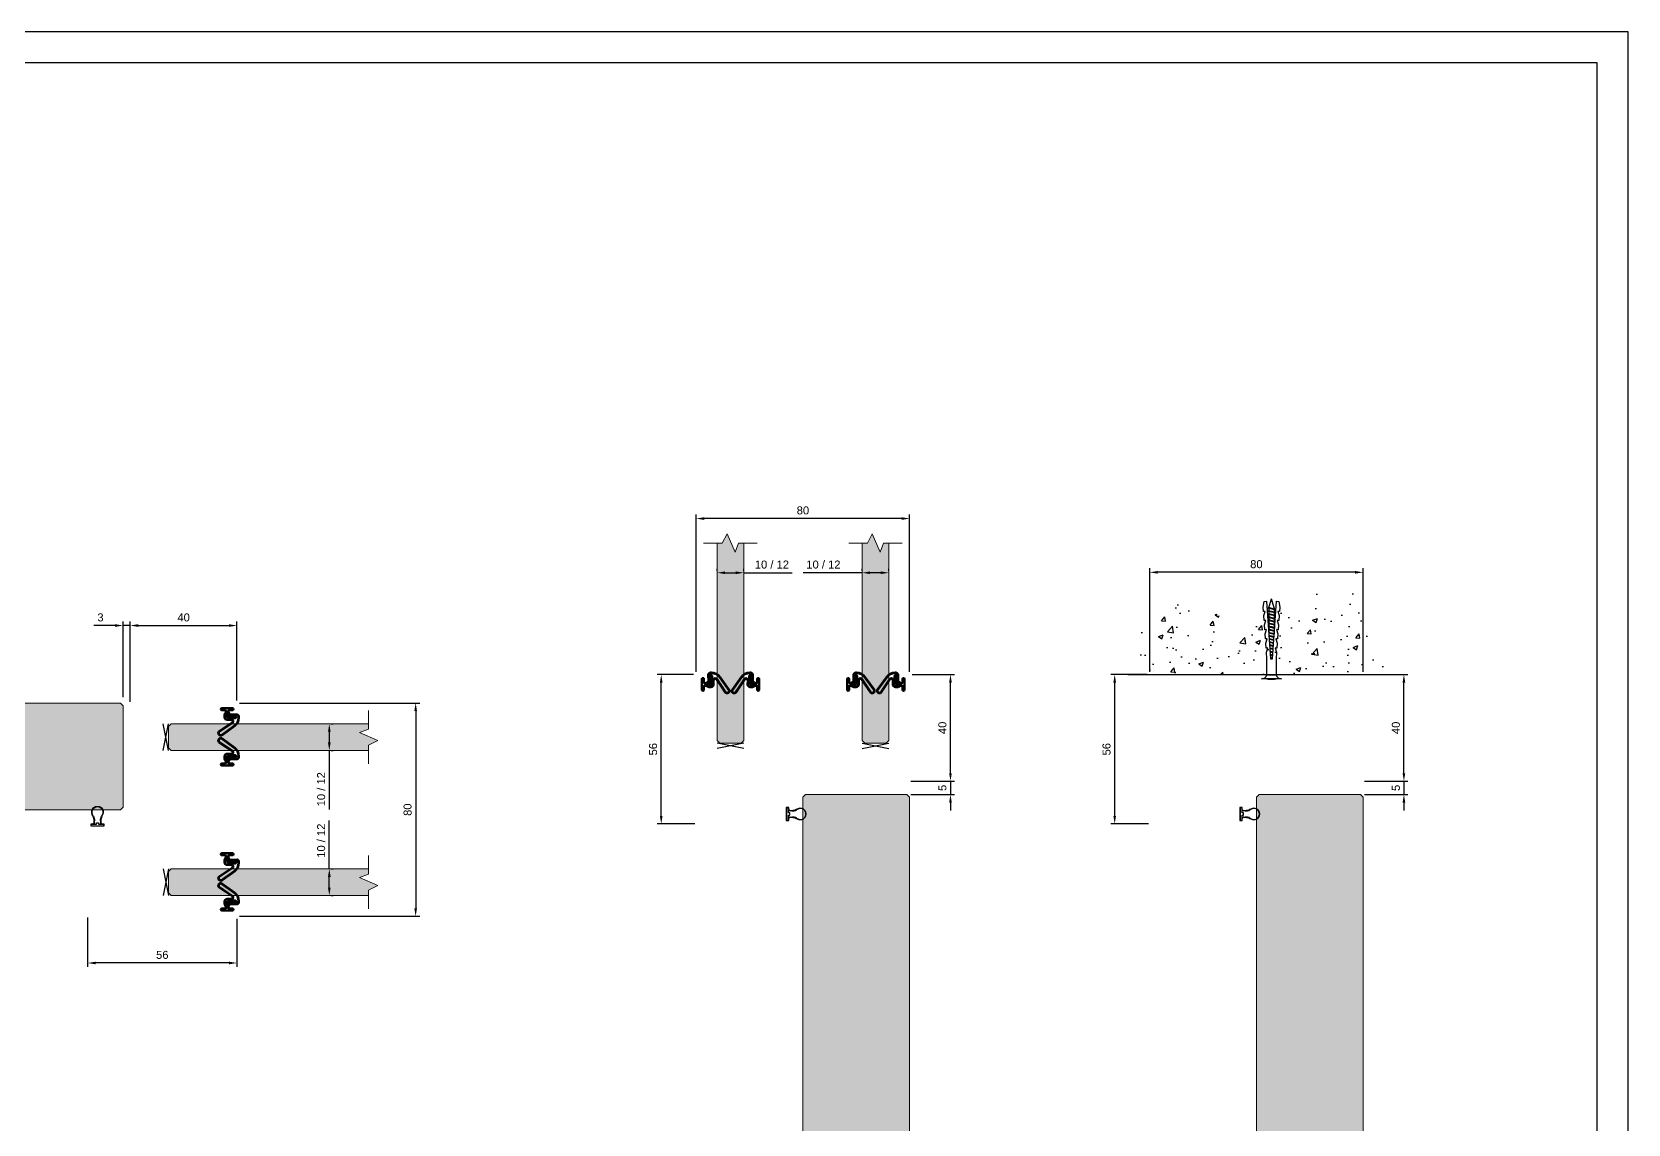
# Model space of a CAD drawing. Header units: millimetres. Extents: x 2175 to 3372, y 2423 to 3264.
# Drawn here: x 2774 to 3372, y 2854 to 3264 of the extents above; entities that cross this region are included whole.
import ezdxf

# ---------------------------------------------------------------- set-up
doc = ezdxf.new("R2010")
doc.units = ezdxf.units.MM
for name, color, linetype in [('48800_-_L2315', 7, 'Continuous'), ('48800_-_L3000', 7, 'Continuous'), ('Blocchi', 7, 'Continuous'), ('COMP', 41, 'Continuous'), ('PARTENZA_VERTICA', 7, 'Continuous'), ('quote', 3, 'Continuous')]:
    doc.layers.add(name, color=color, linetype=linetype)
doc.layers.add('GLASS & JOINTS', color=250, linetype='Continuous', lineweight=13)
doc.layers.add('GLASS HATCH', color=7, linetype='Continuous', true_color=0xb8ffed, transparency=0.5)
doc.styles.get("Standard").update_dxf_attribs({"font": 'arial.ttf'})
doc.dimstyles.new('ISO-25$0', dxfattribs={"dimtxt": 3, "dimasz": 3, "dimexe": 1.5, "dimexo": 1.5, "dimgap": 1.5, "dimtad": 1, "dimtxsty": 'Standard', "dimcen": 2.5, "dimadec": 0, "dimazin": 0, "dimtfac": 1, "dimtmove": 0, "dimatfit": 3, "dimfxl": 1, "dimarcsym": 0})

# ---------------------------------------------------------------- blocks, each defined once
blk = doc.blocks.new('48750')
at = {"layer": 'COMP'}
for p, q in [((-3.8, 1.56), (-4.38, 1.84)), ((-1.46, 1.14), (-2.05, 1.14)), ((-4.38, -1.84), (-3.8, -1.56)), ((-2.05, -1.14), (-1.46, -1.14))]:
    blk.add_line(p, q, dxfattribs=at)
blk.add_lwpolyline([(-0.95, 1.75, -0.414214), (-1.45, 1.25), (-2.05, 1.25, -0.117054), (-3.75, 1.65), (-4.33, 1.94, 1.622467), (-4.33, -1.94), (-3.75, -1.65, -0.117054), (-2.05, -1.25), (-1.45, -1.25, -0.414214), (-0.95, -1.75), (-0.95, -2.41), (0, -2.41), (0, 2.41), (-0.95, 2.41)], format="xyb", close=True, dxfattribs=at)
blk.add_lwpolyline([(-0.1, 2.32), (-0.85, 2.32), (-0.85, 0.4), (-1.35, 0.4), (-1.35, -0.4), (-0.85, -0.4), (-0.85, -2.31), (-0.1, -2.31)], close=True, dxfattribs=at)
for centre, radius, start, end in [((-5.3, 0), 2.07, 63.29482, 296.70518), ((-2.05, 5.03), 3.89, 243.29482, 270), ((-1.46, 1.75), 0.61, 270, 0), ((-2.05, -5.03), 3.89, 90, 116.70518), ((-1.46, -1.75), 0.61, 0, 90)]:
    blk.add_arc(centre, radius, start, end, dxfattribs=at)
blk = doc.blocks.new('48800')
at = {"layer": '48800_-_L3000', "linetype": 'Continuous', "lineweight": 5}
h = blk.add_hatch(dxfattribs=at)
h.set_pattern_fill('LINE', color=3, scale=2, angle=45, style=0)
h.set_pattern_definition([(45, (-6239.775, -3270.2284), (-4.490128, 4.490128), [])])
edge = h.paths.add_edge_path()
edge.add_arc((9.4, 2.41), 0.897, 334.12953, 494.36432)
edge.add_line((8.77, 3.05), (5.44, -1.86))
edge.add_arc((4.92, -1.52), 0.632, 270, 326.69915, ccw=False)
edge.add_arc((5, -1.51), 0.64, 180.31288, 262.86787, ccw=False)
edge.add_line((4.36, -1.52), (4.39, -0.03))
edge.add_arc((3.39, -0.03), 1, 0, 90)
edge.add_line((3.39, 0.97), (2.4, 0.97))
edge.add_arc((2.4, 0.71), 0.253, 90, 120)
edge.add_line((2.27, 0.93), (1.59, 0.54))
edge.add_arc((1.47, 0.76), 0.253, 270, 300, ccw=False)
edge.add_line((1.47, 0.51), (1.01, 0.51))
edge.add_line((1.01, 0.51), (1.01, 0.41))
edge.add_line((1.01, 0.41), (1.47, 0.41))
edge.add_arc((1.47, 0.76), 0.353, 270, 300)
edge.add_line((1.64, 0.45), (2.32, 0.85))
edge.add_arc((2.4, 0.71), 0.153, 90, 120, ccw=False)
edge.add_line((2.4, 0.87), (3.39, 0.87))
edge.add_arc((3.39, -0.03), 0.9, 0.06989, 90, ccw=False)
edge.add_line((4.29, -0.03), (4.26, -1.51))
edge.add_arc((5, -1.51), 0.74, 180.20051, 263.35004)
edge.add_arc((4.92, -1.52), 0.732, 269.51182, 326.6433)
edge.add_line((5.53, -1.92), (8.85, 2.99))
edge.add_arc((9.4, 2.41), 0.797, -25.27845, 133.65847, ccw=False)
edge.add_line((10.12, 2.07), (6.71, -2.69))
edge.add_arc((3.54, -0.42), 3.9, 270, 324.43426, ccw=False)
edge.add_line((3.54, -4.32), (3.25, -4.32))
edge.add_arc((3.27, -3.48), 0.839, 196.69401, 268.73177, ccw=False)
edge.add_line((2.47, -3.72), (2.5, -1.15))
edge.add_arc((2.15, -1.15), 0.353, 359.88621, 420)
edge.add_line((2.32, -0.85), (1.64, -0.45))
edge.add_arc((1.47, -0.76), 0.353, 60, 90)
edge.add_line((1.47, -0.41), (1.01, -0.41))
edge.add_line((1.01, -0.41), (1.01, -0.51))
edge.add_line((1.01, -0.51), (1.47, -0.51))
edge.add_arc((1.47, -0.76), 0.253, 60, 90, ccw=False)
edge.add_line((1.59, -0.54), (2.27, -0.93))
edge.add_arc((2.15, -1.15), 0.253, 0, 60, ccw=False)
edge.add_line((2.4, -1.15), (2.37, -3.74))
edge.add_arc((3.27, -3.48), 0.939, 195.73271, 268.8012)
edge.add_line((3.25, -4.42), (3.54, -4.42))
edge.add_arc((3.54, -0.42), 4, 270, 324.43426)
edge.add_line((6.8, -2.75), (10.2, 2.02))
at = {"layer": '48800_-_L2315', "color": 3, "linetype": 'Continuous', "lineweight": 50}
for p, q in [((2.37, 0.86), (2.37, 0.81)), ((2.37, 0.38), (2.37, 0.33)), ((3.25, 0.87), (3.25, 0.82)), ((2.37, -0.45), (2.37, -0.5)), ((2.37, -0.81), (2.37, -0.88)), ((3.25, -0.09), (3.25, -0.17)), ((3.25, -3.38), (3.25, -3.43)), ((3.25, -4.27), (3.25, -4.32))]:
    blk.add_line(p, q, dxfattribs=at)
at = {"layer": '48800_-_L3000', "color": 3, "linetype": 'Continuous', "lineweight": 50}
for p, q in [((0, 2.02), (0, -2.02)), ((0.76, 0.63), (0.76, 2.02)), ((1.47, 0.51), (1.01, 0.51)), ((1.01, 0.51), (1.01, 0.41)), ((1.01, 0.41), (1.47, 0.41)), ((1.96, 0.38), (1.01, 0.38)), ((2.27, 0.93), (1.59, 0.54)), ((1.64, 0.45), (2.32, 0.85)), ((2.35, 0.8), (1.7, 0.43)), ((1.7, 0.43), (1.96, 0.43)), ((3.39, 0.97), (2.4, 0.97)), ((2.4, 0.87), (3.39, 0.87)), ((3.39, 0.82), (2.4, 0.82)), ((8.77, 3.05), (5.44, -1.86)), ((5.53, -1.92), (8.85, 2.99)), ((8.88, 2.95), (5.57, -1.95)), ((6.67, -2.66), (10.07, 2.09)), ((10.12, 2.07), (6.71, -2.69)), ((6.8, -2.75), (10.2, 2.02)), ((0.76, -2.02), (0.76, -0.63)), ((1.01, -0.38), (2, -0.38)), ((1.47, -0.41), (1.01, -0.41)), ((1.01, -0.41), (1.01, -0.51)), ((1.01, -0.51), (1.47, -0.51)), ((1.59, -0.54), (2.27, -0.93)), ((2.32, -0.85), (1.64, -0.45)), ((2, -0.43), (1.7, -0.43)), ((1.7, -0.43), (2.35, -0.8)), ((2.4, -1.15), (2.37, -3.74)), ((2.47, -3.72), (2.5, -1.15)), ((2.55, -1.15), (2.52, -3.72)), ((2.95, -3.02), (2.95, -1.38)), ((3, -1.38), (3, -3.02)), ((3.25, -4.27), (3.54, -4.27)), ((3.54, -4.32), (3.25, -4.32)), ((3.25, -4.42), (3.54, -4.42)), ((3.76, -3.02), (3.76, -1.42)), ((3.81, -1.42), (3.81, -3.02)), ((4.21, -1.51), (4.24, -0.03)), ((4.29, -0.03), (4.26, -1.51)), ((4.36, -1.52), (4.39, -0.03))]:
    blk.add_line(p, q, dxfattribs=at)
for centre, radius, start, end in [((0.38, 2.02), 0.379, 0, 180), ((1.01, 0.63), 0.253, 180, 270), ((1.47, 0.76), 0.253, 270, 300), ((1.47, 0.76), 0.353, 270, 300), ((1.96, -1.42), 1.85, 0, 90), ((1.96, -1.42), 1.8, 0, 90), ((2.4, 0.71), 0.253, 90, 120), ((2.4, 0.71), 0.153, 90, 120), ((2.4, 0.71), 0.103, 90, 120), ((3.39, -0.03), 1, 0, 90), ((3.39, -0.03), 0.9, 0.06989, 90), ((3.39, -0.03), 0.85, 0.10937, 90), ((9.4, 2.41), 0.897, 334.12953, 134.36432), ((9.4, 2.41), 0.797, 334.72155, 133.65847), ((9.4, 2.41), 0.747, 335.06135, 133.25328), ((0.38, -2.02), 0.379, 180, 0), ((1.01, -0.63), 0.253, 90, 180), ((1.47, -0.76), 0.353, 60, 90), ((1.47, -0.76), 0.253, 60, 90), ((2, -1.38), 1, 0, 90), ((2, -1.38), 0.95, 0, 90), ((2.15, -1.15), 0.253, 0, 60), ((2.15, -1.15), 0.353, 359.88621, 60), ((2.15, -1.15), 0.403, 359.84598, 60), ((3.27, -3.48), 0.939, 195.73271, 268.8012), ((3.27, -3.48), 0.839, 196.69401, 268.73177), ((3.27, -3.48), 0.789, 197.24238, 268.6922), ((3.38, -3.02), 0.429, 180, 0), ((3.38, -3.02), 0.379, 180, 0), ((3.54, -0.42), 3.85, 270, 324.43426), ((3.54, -0.42), 3.9, 270, 324.43426), ((3.54, -0.42), 4, 270, 324.43426), ((5, -1.51), 0.79, 180.15251, 263.54516), ((5, -1.51), 0.74, 180.20051, 263.35004), ((5, -1.51), 0.64, 180.31288, 262.86787), ((4.92, -1.52), 0.732, 269.51182, 326.6433), ((4.92, -1.52), 0.782, 269.31452, 326.61948), ((4.92, -1.52), 0.632, 270, 326.69915)]:
    blk.add_arc(centre, radius, start, end, dxfattribs=at)
at = {"layer": 'PARTENZA_VERTICA', "color": 3, "linetype": 'Continuous', "lineweight": 50}
for p, q in [((2.2, 0.72), (2.2, 0.77)), ((2.2, 0.36), (2.2, 0.41)), ((2.2, -0.45), (2.2, -0.4)), ((2.2, -0.77), (2.2, -0.72))]:
    blk.add_line(p, q, dxfattribs=at)
blk = doc.blocks.new('tassello')
at = {"color": 3}
blk.add_lwpolyline([(3, 0), (-3, 0, -0.340122), (-1.38, -1.25), (1.38, -1.25, -0.340122)], format="xyb", close=True, dxfattribs=at)
blk.add_lwpolyline([(1.87, 0, 0.133333), (-1.88, 0)], format="xyb", dxfattribs=at)
blk.add_lwpolyline([(1.38, -1.25), (-1.38, -1.25), (-1.38, -6), (-1.51, -8), (-1.1, -9.28), (-1.6, -9.24), (-1.71, -10.74), (-1.29, -12.02), (-1.79, -11.99), (-1.9, -13.48), (-1.49, -14.76), (-1.99, -14.73), (-2.09, -16.23), (-1.68, -17.51), (-2.18, -17.47), (-2.28, -18.97), (-1.87, -20.25), (-2.37, -20.22), (-2.46, -21.46), (-2.2, -23.23), (-1.51, -23.28), (-0.3, -6), (0.3, -6), (1.51, -23.28), (2.2, -23.23), (2.46, -21.46), (2.37, -20.22), (1.87, -20.25), (2.28, -18.97), (2.18, -17.47), (1.68, -17.51), (2.09, -16.23), (1.99, -14.73), (1.49, -14.76), (1.9, -13.48), (1.79, -11.99), (1.29, -12.02), (1.71, -10.74), (1.6, -9.24), (1.1, -9.28), (1.51, -8), (1.38, -6)], close=True, dxfattribs=at)
at = {"color": 8}
for points in [[(0.5, -8.96), (-0.52, -9.21)], [(0.49, -8.76), (-0.51, -9)], [(0.44, -8.05), (-0.46, -8.27)], [(0.43, -7.85), (-0.44, -8.06)], [(0.38, -7.14), (-0.39, -7.32)], [(0.36, -6.93), (-0.38, -7.11)], [(0.31, -6.22), (-0.32, -6.38)], [(0.3, -6.02), (-0.31, -6.17)], [(0.87, -14.24), (-0.9, -14.67)], [(0.82, -13.53), (-0.85, -13.94)], [(0.81, -13.32), (-0.84, -13.73)], [(-0.82, -13.72), (-0.82, -13.55)], [(-0.82, -14.65), (-0.82, -13.93)], [(0.76, -12.61), (-0.79, -12.99)], [(0.75, -12.41), (-0.77, -12.78)], [(0.7, -11.7), (-0.72, -12.05)], [(0.68, -11.5), (-0.71, -11.84)], [(0.63, -10.79), (-0.65, -11.1)], [(0.62, -10.59), (-0.64, -10.89)], [(0.57, -9.87), (-0.59, -10.16)], [(0.55, -9.67), (-0.57, -9.95)], [(0.83, -14.25), (0.83, -13.55)], [(0.92, -15.36), (-0.93, -15.81)], [(0.92, -16.29), (-0.93, -16.74)], [(0.92, -17.22), (-0.93, -17.67)], [(0.92, -18.14), (-0.93, -18.6)], [(0.92, -19.07), (-0.93, -19.53)], [(0.89, -14.44), (-0.92, -14.88)], [(0.92, -15.15), (-0.93, -15.61)], [(0.92, -16.08), (-0.93, -16.53)], [(0.92, -17.01), (-0.93, -17.46)], [(0.92, -17.94), (-0.93, -18.39)], [(0.92, -18.87), (-0.93, -19.32)], [(-0.82, -15.58), (-0.82, -14.86)], [(-0.82, -16.51), (-0.82, -15.79)], [(-0.82, -17.44), (-0.82, -16.72)], [(-0.82, -18.37), (-0.82, -17.64)], [(-0.82, -19.3), (-0.82, -18.57)], [(0.83, -15.18), (0.83, -14.45)], [(0.83, -16.11), (0.83, -15.38)], [(0.83, -17.03), (0.83, -16.31)], [(0.83, -17.96), (0.83, -17.24)], [(0.83, -18.89), (0.83, -18.17)], [(0.83, -19.82), (0.83, -19.1)], [(0.92, -20), (-0.93, -20.45)], [(0.92, -20.93), (-0.93, -21.38)], [(0.92, -19.8), (-0.93, -20.25)], [(0.92, -20.72), (-0.93, -21.18)], [(-0.82, -20.22), (-0.82, -19.5)], [(-0.82, -21.15), (-0.82, -20.43)], [(-0.8, -21.35), (0, -24.04)], [(0.83, -21.29), (0, -24.04)], [(0.83, -20.75), (0.83, -20.03)], [(0.83, -21.29), (0.83, -20.95)]]:
    blk.add_lwpolyline(points, dxfattribs=at)
for points in [[(-0.93, -15.61, 0.243659), (-0.93, -15.81)], [(-0.93, -16.53, 0.243659), (-0.93, -16.74)], [(-0.93, -17.46, 0.243659), (-0.93, -17.67)], [(-0.93, -18.39, 0.243659), (-0.93, -18.6)], [(0.92, -15.36, 0.243659), (0.92, -15.15)], [(0.92, -16.29, 0.243659), (0.92, -16.08)], [(0.92, -17.22, 0.243659), (0.92, -17.01)], [(0.92, -18.14, 0.243659), (0.92, -17.94)], [(0.92, -19.07, 0.243659), (0.92, -18.87)], [(-0.93, -19.32, 0.243659), (-0.93, -19.53)], [(-0.93, -20.25, 0.243659), (-0.93, -20.45)], [(-0.93, -21.18, 0.243659), (-0.93, -21.38)], [(0.92, -20, 0.243659), (0.92, -19.8)], [(0.92, -20.93, 0.243659), (0.92, -20.72)]]:
    blk.add_lwpolyline(points, format="xyb", dxfattribs=at)
blk = doc.blocks.new('Cartiglio A3')
at = {"color": 6}
for points in [[(0, 726.876), (0, 0), (1034.376, 0), (1034.376, 726.876)], [(10, 716.876), (10, 10), (1024.376, 10), (1024.376, 716.876)]]:
    blk.add_lwpolyline(points, close=True, dxfattribs=at)
blk = doc.blocks.new('*D90')
at = {"layer": 'Defpoints', "color": 0, "transparency": 16777216}
for p in [(2884.42, 3004.58), (2885.2, 3004.58), (2884.42, 2994.58)]:
    blk.add_point(p, dxfattribs=at)
at = {"layer": 'quote', "color": 0, "lineweight": -2, "transparency": 16777216}
for p, q in [((2885.92, 3004.58), (2886.7, 3004.58)), ((2885.2, 3001.58), (2885.2, 2997.58)), ((2885.2, 2994.58), (2885.2, 2972.48)), ((2885.92, 2994.58), (2886.7, 2994.58))]:
    blk.add_line(p, q, dxfattribs=at)
at = {"layer": 'quote', "color": 0, "transparency": 16777216}
for points in [[(2884.7, 3001.58), (2885.7, 3001.58), (2885.2, 3004.58)], [(2884.7, 2997.58), (2885.7, 2997.58), (2885.2, 2994.58)]]:
    blk.add_solid(points, dxfattribs=at)
at = {"layer": 'quote', "color": 0, "transparency": 16777216, "insert": (2882.15, 2980.05), "char_height": 3, "attachment_point": 5, "rotation": 90}
blk.add_mtext('10 / 12', dxfattribs=at)
blk = doc.blocks.new('*D91')
at = {"layer": 'Defpoints', "color": 0, "transparency": 16777216}
for p in [(2884.42, 2950.18), (2885.2, 2950.18), (2884.42, 2940.18)]:
    blk.add_point(p, dxfattribs=at)
at = {"layer": 'quote', "color": 0, "lineweight": -2, "transparency": 16777216}
for p, q in [((2885.2, 2950.18), (2885.2, 2968.32)), ((2885.92, 2950.18), (2886.7, 2950.18)), ((2885.2, 2943.18), (2885.2, 2947.18)), ((2885.92, 2940.18), (2886.7, 2940.18))]:
    blk.add_line(p, q, dxfattribs=at)
at = {"layer": 'quote', "color": 0, "transparency": 16777216}
for points in [[(2884.7, 2947.18), (2885.7, 2947.18), (2885.2, 2950.18)], [(2884.7, 2943.18), (2885.7, 2943.18), (2885.2, 2940.18)]]:
    blk.add_solid(points, dxfattribs=at)
at = {"layer": 'quote', "color": 0, "transparency": 16777216, "insert": (2882.15, 2960.75), "char_height": 3, "attachment_point": 5, "rotation": 90}
blk.add_mtext('10 / 12', dxfattribs=at)
blk = doc.blocks.new('*D92')
at = {"layer": 'Defpoints', "color": 0, "transparency": 16777216}
for p in [(2850.09, 3012.38), (2850.08, 2932.38), (2917.58, 2932.38)]:
    blk.add_point(p, dxfattribs=at)
at = {"layer": 'quote', "color": 0, "lineweight": -2, "transparency": 16777216}
for p, q in [((2851.59, 3012.38), (2919.08, 3012.38)), ((2917.58, 3009.38), (2917.58, 2935.38)), ((2851.58, 2932.38), (2919.08, 2932.38))]:
    blk.add_line(p, q, dxfattribs=at)
at = {"layer": 'quote', "color": 0, "transparency": 16777216}
for points in [[(2917.08, 3009.38), (2918.08, 3009.38), (2917.58, 3012.38)], [(2917.08, 2935.38), (2918.08, 2935.38), (2917.58, 2932.38)]]:
    blk.add_solid(points, dxfattribs=at)
at = {"layer": 'quote', "color": 0, "transparency": 16777216, "insert": (2914.55, 2972.38), "char_height": 3, "attachment_point": 5, "rotation": 90}
blk.add_mtext('80', dxfattribs=at)
blk = doc.blocks.new('*D93')
at = {"layer": 'Defpoints', "color": 0, "transparency": 16777216}
for p in [(2850.59, 3041.45), (2810.59, 3011.38), (2850.59, 3011.89)]:
    blk.add_point(p, dxfattribs=at)
at = {"layer": 'quote', "color": 0, "lineweight": -2, "transparency": 16777216}
for p, q in [((2810.59, 3012.88), (2810.59, 3042.95)), ((2813.59, 3041.45), (2847.59, 3041.45)), ((2850.59, 3013.39), (2850.59, 3042.95))]:
    blk.add_line(p, q, dxfattribs=at)
at = {"layer": 'quote', "color": 0, "transparency": 16777216}
for points in [[(2813.59, 3041.95), (2813.59, 3040.95), (2810.59, 3041.45)], [(2847.59, 3041.95), (2847.59, 3040.95), (2850.59, 3041.45)]]:
    blk.add_solid(points, dxfattribs=at)
at = {"layer": 'quote', "color": 0, "transparency": 16777216, "insert": (2830.59, 3044.48), "char_height": 3, "attachment_point": 5}
blk.add_mtext('40', dxfattribs=at)
blk = doc.blocks.new('*D95')
at = {"layer": 'Defpoints', "color": 0, "transparency": 16777216}
for p in [(2807.89, 3041.45), (2807.89, 3013.14), (2810.59, 3011.38)]:
    blk.add_point(p, dxfattribs=at)
at = {"layer": 'quote', "color": 0, "lineweight": -2, "transparency": 16777216}
for p, q in [((2804.89, 3041.45), (2796.92, 3041.45)), ((2807.89, 3014.64), (2807.89, 3042.95)), ((2810.59, 3041.45), (2807.89, 3041.45)), ((2810.59, 3012.88), (2810.59, 3042.95)), ((2813.59, 3041.45), (2816.59, 3041.45))]:
    blk.add_line(p, q, dxfattribs=at)
at = {"layer": 'quote', "color": 0, "transparency": 16777216}
for points in [[(2804.89, 3041.95), (2804.89, 3040.95), (2807.89, 3041.45)], [(2813.59, 3041.95), (2813.59, 3040.95), (2810.59, 3041.45)]]:
    blk.add_solid(points, dxfattribs=at)
at = {"layer": 'quote', "color": 0, "transparency": 16777216, "insert": (2799.41, 3044.48), "char_height": 3, "attachment_point": 5}
blk.add_mtext('3', dxfattribs=at)
blk = doc.blocks.new('*D127')
at = {"layer": 'Defpoints', "color": 0, "transparency": 16777216}
for p in [(2794.59, 2933.38), (2850.59, 2932.88), (2794.59, 2914.87)]:
    blk.add_point(p, dxfattribs=at)
at = {"layer": 'quote', "color": 0, "lineweight": -2, "transparency": 16777216}
for p, q in [((2794.59, 2931.88), (2794.59, 2913.37)), ((2850.59, 2931.38), (2850.59, 2913.37)), ((2847.59, 2914.87), (2797.59, 2914.87))]:
    blk.add_line(p, q, dxfattribs=at)
at = {"layer": 'quote', "color": 0, "transparency": 16777216}
for points in [[(2797.59, 2915.37), (2797.59, 2914.37), (2794.59, 2914.87)], [(2847.59, 2915.37), (2847.59, 2914.37), (2850.59, 2914.87)]]:
    blk.add_solid(points, dxfattribs=at)
at = {"layer": 'quote', "color": 0, "transparency": 16777216, "insert": (2822.59, 2917.9), "char_height": 3, "attachment_point": 5}
blk.add_mtext('56', dxfattribs=at)
blk = doc.blocks.new('*D133')
at = {"layer": 'Defpoints', "color": 0, "transparency": 16777216}
for p in [(3022.76, 3081.57), (3022.76, 3022.55), (3102.76, 3022.56)]:
    blk.add_point(p, dxfattribs=at)
at = {"layer": 'quote', "color": 0, "lineweight": -2, "transparency": 16777216}
for p, q in [((3022.76, 3024.05), (3022.76, 3083.07)), ((3102.76, 3024.06), (3102.76, 3083.07)), ((3099.76, 3081.57), (3025.76, 3081.57))]:
    blk.add_line(p, q, dxfattribs=at)
at = {"layer": 'quote', "color": 0, "transparency": 16777216}
for points in [[(3025.76, 3082.07), (3025.76, 3081.07), (3022.76, 3081.57)], [(3099.76, 3082.07), (3099.76, 3081.07), (3102.76, 3081.57)]]:
    blk.add_solid(points, dxfattribs=at)
at = {"layer": 'quote', "color": 0, "transparency": 16777216, "insert": (3062.76, 3084.61), "char_height": 3, "attachment_point": 5}
blk.add_mtext('80', dxfattribs=at)
blk = doc.blocks.new('*D134')
at = {"layer": 'Defpoints', "color": 0, "transparency": 16777216}
for p in [(3102.26, 3023.06), (3118.07, 3023.06), (3101.76, 2983.06)]:
    blk.add_point(p, dxfattribs=at)
at = {"layer": 'quote', "color": 0, "lineweight": -2, "transparency": 16777216}
for p, q in [((3103.76, 3023.06), (3119.57, 3023.06)), ((3118.07, 2986.06), (3118.07, 3020.06)), ((3103.26, 2983.06), (3119.57, 2983.06))]:
    blk.add_line(p, q, dxfattribs=at)
at = {"layer": 'quote', "color": 0, "transparency": 16777216}
for points in [[(3117.57, 3020.06), (3118.57, 3020.06), (3118.07, 3023.06)], [(3117.57, 2986.06), (3118.57, 2986.06), (3118.07, 2983.06)]]:
    blk.add_solid(points, dxfattribs=at)
at = {"layer": 'quote', "color": 0, "transparency": 16777216, "insert": (3115.04, 3003.06), "char_height": 3, "attachment_point": 5, "rotation": 90}
blk.add_mtext('40', dxfattribs=at)
blk = doc.blocks.new('*D135')
at = {"layer": 'Defpoints', "color": 0, "transparency": 16777216}
for p in [(3101.76, 2983.06), (3101.76, 2978.06), (3118.07, 2978.06)]:
    blk.add_point(p, dxfattribs=at)
at = {"layer": 'quote', "color": 0, "lineweight": -2, "transparency": 16777216}
for p, q in [((3118.07, 2986.06), (3118.07, 2989.06)), ((3103.26, 2983.06), (3119.57, 2983.06)), ((3118.07, 2983.06), (3118.07, 2978.06)), ((3103.26, 2978.06), (3119.57, 2978.06)), ((3118.07, 2975.06), (3118.07, 2972.06))]:
    blk.add_line(p, q, dxfattribs=at)
at = {"layer": 'quote', "color": 0, "transparency": 16777216}
for points in [[(3117.57, 2986.06), (3118.57, 2986.06), (3118.07, 2983.06)], [(3117.57, 2975.06), (3118.57, 2975.06), (3118.07, 2978.06)]]:
    blk.add_solid(points, dxfattribs=at)
at = {"layer": 'quote', "color": 0, "transparency": 16777216, "insert": (3115.05, 2980.56), "char_height": 3, "attachment_point": 5, "rotation": 90}
blk.add_mtext('5', dxfattribs=at)
blk = doc.blocks.new('*D136')
at = {"layer": 'Defpoints', "color": 0, "transparency": 16777216}
for p in [(3084.96, 3060.47), (3094.96, 3061.25), (3094.96, 3060.47)]:
    blk.add_point(p, dxfattribs=at)
at = {"layer": 'quote', "color": 0, "lineweight": -2, "transparency": 16777216}
for p, q in [((3084.96, 3061.25), (3062.86, 3061.25)), ((3084.96, 3061.97), (3084.96, 3062.75)), ((3091.96, 3061.25), (3087.96, 3061.25)), ((3094.96, 3061.97), (3094.96, 3062.75))]:
    blk.add_line(p, q, dxfattribs=at)
at = {"layer": 'quote', "color": 0, "transparency": 16777216}
for points in [[(3087.96, 3061.75), (3087.96, 3060.75), (3084.96, 3061.25)], [(3091.96, 3061.75), (3091.96, 3060.75), (3094.96, 3061.25)]]:
    blk.add_solid(points, dxfattribs=at)
at = {"layer": 'quote', "color": 0, "transparency": 16777216, "insert": (3070.43, 3064.3), "char_height": 3, "attachment_point": 5}
blk.add_mtext('10 / 12', dxfattribs=at)
blk = doc.blocks.new('*D137')
at = {"layer": 'Defpoints', "color": 0, "transparency": 16777216}
for p in [(3030.56, 3060.47), (3040.56, 3061.25), (3040.56, 3060.47)]:
    blk.add_point(p, dxfattribs=at)
at = {"layer": 'quote', "color": 0, "lineweight": -2, "transparency": 16777216}
for p, q in [((3030.56, 3061.97), (3030.56, 3062.75)), ((3033.56, 3061.25), (3037.56, 3061.25)), ((3040.56, 3061.97), (3040.56, 3062.75)), ((3040.56, 3061.25), (3058.7, 3061.25))]:
    blk.add_line(p, q, dxfattribs=at)
at = {"layer": 'quote', "color": 0, "transparency": 16777216}
for points in [[(3033.56, 3061.75), (3033.56, 3060.75), (3030.56, 3061.25)], [(3037.56, 3061.75), (3037.56, 3060.75), (3040.56, 3061.25)]]:
    blk.add_solid(points, dxfattribs=at)
at = {"layer": 'quote', "color": 0, "transparency": 16777216, "insert": (3051.13, 3064.3), "char_height": 3, "attachment_point": 5}
blk.add_mtext('10 / 12', dxfattribs=at)
blk = doc.blocks.new('*D132')
at = {"layer": 'Defpoints', "color": 0, "transparency": 16777216}
for p in [(3009.63, 3023.06), (3023.26, 3023.06), (3023.76, 2967.06)]:
    blk.add_point(p, dxfattribs=at)
at = {"layer": 'quote', "color": 0, "lineweight": -2, "transparency": 16777216}
for p, q in [((3021.76, 3023.06), (3008.13, 3023.06)), ((3009.63, 2970.06), (3009.63, 3020.06)), ((3022.26, 2967.06), (3008.13, 2967.06))]:
    blk.add_line(p, q, dxfattribs=at)
at = {"layer": 'quote', "color": 0, "transparency": 16777216}
for points in [[(3009.13, 3020.06), (3010.13, 3020.06), (3009.63, 3023.06)], [(3009.13, 2970.06), (3010.13, 2970.06), (3009.63, 2967.06)]]:
    blk.add_solid(points, dxfattribs=at)
at = {"layer": 'quote', "color": 0, "transparency": 16777216, "insert": (3006.59, 2995.06), "char_height": 3, "attachment_point": 5, "rotation": 90}
blk.add_mtext('56', dxfattribs=at)
blk = doc.blocks.new('*D143')
at = {"layer": 'Defpoints', "color": 0, "transparency": 16777216}
for p in [(3192.76, 3061.41), (3192.76, 3022.55), (3272.76, 3022.56)]:
    blk.add_point(p, dxfattribs=at)
at = {"layer": 'quote', "color": 0, "lineweight": -2, "transparency": 16777216}
for p, q in [((3192.76, 3024.05), (3192.76, 3062.91)), ((3269.76, 3061.41), (3195.76, 3061.41)), ((3272.76, 3024.06), (3272.76, 3062.91))]:
    blk.add_line(p, q, dxfattribs=at)
at = {"layer": 'quote', "color": 0, "transparency": 16777216}
for points in [[(3195.76, 3061.91), (3195.76, 3060.91), (3192.76, 3061.41)], [(3269.76, 3061.91), (3269.76, 3060.91), (3272.76, 3061.41)]]:
    blk.add_solid(points, dxfattribs=at)
at = {"layer": 'quote', "color": 0, "transparency": 16777216, "insert": (3232.76, 3064.44), "char_height": 3, "attachment_point": 5}
blk.add_mtext('80', dxfattribs=at)
blk = doc.blocks.new('*D138')
at = {"layer": 'Defpoints', "color": 0, "transparency": 16777216}
for p in [(3272.26, 3023.06), (3288.07, 3023.06), (3271.76, 2983.06)]:
    blk.add_point(p, dxfattribs=at)
at = {"layer": 'quote', "color": 0, "lineweight": -2, "transparency": 16777216}
for p, q in [((3273.76, 3023.06), (3289.57, 3023.06)), ((3288.07, 2986.06), (3288.07, 3020.06)), ((3273.26, 2983.06), (3289.57, 2983.06))]:
    blk.add_line(p, q, dxfattribs=at)
at = {"layer": 'quote', "color": 0, "transparency": 16777216}
for points in [[(3287.57, 3020.06), (3288.57, 3020.06), (3288.07, 3023.06)], [(3287.57, 2986.06), (3288.57, 2986.06), (3288.07, 2983.06)]]:
    blk.add_solid(points, dxfattribs=at)
at = {"layer": 'quote', "color": 0, "transparency": 16777216, "insert": (3285.04, 3003.06), "char_height": 3, "attachment_point": 5, "rotation": 90}
blk.add_mtext('40', dxfattribs=at)
blk = doc.blocks.new('*D139')
at = {"layer": 'Defpoints', "color": 0, "transparency": 16777216}
for p in [(3271.76, 2983.06), (3271.76, 2978.06), (3288.07, 2978.06)]:
    blk.add_point(p, dxfattribs=at)
at = {"layer": 'quote', "color": 0, "lineweight": -2, "transparency": 16777216}
for p, q in [((3288.07, 2986.06), (3288.07, 2989.06)), ((3273.26, 2983.06), (3289.57, 2983.06)), ((3288.07, 2983.06), (3288.07, 2978.06)), ((3273.26, 2978.06), (3289.57, 2978.06)), ((3288.07, 2975.06), (3288.07, 2972.06))]:
    blk.add_line(p, q, dxfattribs=at)
at = {"layer": 'quote', "color": 0, "transparency": 16777216}
for points in [[(3287.57, 2986.06), (3288.57, 2986.06), (3288.07, 2983.06)], [(3287.57, 2975.06), (3288.57, 2975.06), (3288.07, 2978.06)]]:
    blk.add_solid(points, dxfattribs=at)
at = {"layer": 'quote', "color": 0, "transparency": 16777216, "insert": (3285.05, 2980.56), "char_height": 3, "attachment_point": 5, "rotation": 90}
blk.add_mtext('5', dxfattribs=at)
blk = doc.blocks.new('*D142')
at = {"layer": 'Defpoints', "color": 0, "transparency": 16777216}
for p in [(3179.63, 3023.06), (3193.26, 3023.06), (3193.76, 2967.06)]:
    blk.add_point(p, dxfattribs=at)
at = {"layer": 'quote', "color": 0, "lineweight": -2, "transparency": 16777216}
for p, q in [((3191.76, 3023.06), (3178.13, 3023.06)), ((3179.63, 2970.06), (3179.63, 3020.06)), ((3192.26, 2967.06), (3178.13, 2967.06))]:
    blk.add_line(p, q, dxfattribs=at)
at = {"layer": 'quote', "color": 0, "transparency": 16777216}
for points in [[(3179.13, 3020.06), (3180.13, 3020.06), (3179.63, 3023.06)], [(3179.13, 2970.06), (3180.13, 2970.06), (3179.63, 2967.06)]]:
    blk.add_solid(points, dxfattribs=at)
at = {"layer": 'quote', "color": 0, "transparency": 16777216, "insert": (3176.59, 2995.06), "char_height": 3, "attachment_point": 5, "rotation": 90}
blk.add_mtext('56', dxfattribs=at)

msp = doc.modelspace()

# ---------------------------------------------------------------- hatches: boundary and pattern name
h = msp.add_hatch()
h.set_pattern_fill('AR-CONC', color=256, scale=0.1)
h.set_pattern_definition([(50, (748.049, 1452.915), (18.21847, -1.59391), [1.905, -20.955]), (355, (748.049, 1452.915), (-3.52434, 19.10568), [1.524, -16.76406]), (100.45144, (749.567, 1452.782), (14.69412, 17.51178), [1.619, -17.80902]), (46.1842, (748.05, 1457.995), (27.1079, -4.20423), [2.8575, -31.4325]), (96.6356, (750.308, 1457.644), (23.74041, 24.74261), [2.4285, -26.71356]), (351.1842, (748.05, 1457.995), (23.74041, 24.7426), [2.286, -25.14597]), (21, (750.589, 1456.725), (15.16144, -10.22652), [1.905, -20.955]), (326, (750.589, 1456.725), (6.1802, 18.4188), [1.524, -16.764]), (71.45144, (751.852, 1455.872), (21.34164, 8.19228), [1.619, -17.80899]), (37.5, (748.049, 1452.9146), (0.30886, 8.455504), [0, -16.5608, 0, -17.018, 0, -16.8275]), (7.5, (748.049, 1452.915), (6.681966, 10.018057), [0, -9.7028, 0, -16.1798, 0, -6.4135]), (327.5, (742.385, 1452.9146), (13.55906, -0.572874), [0, -6.35, 0, -19.812, 0, -26.289]), (317.5, (739.845, 1452.915), (14.81292, 2.54265), [0, -8.255, 0, -13.1572, 0, -18.669])])
edge = h.paths.add_edge_path()
edge.add_spline(control_points=[(3232.759, 3043.143), (3245.203, 3045.472), (3270.223, 3069.418), (3277.36, 3038.652), (3280.977, 3023.056)], knot_values=[66.530225, 66.530225, 66.530225, 66.530225, 101.7331283, 137.9242459, 137.9242459, 137.9242459, 137.9242459], degree=3, periodic=0)
edge.add_line((3280.977, 3023.056), (3232.759, 3023.056))
edge.add_line((3232.759, 3023.056), (3232.759, 3043.143))
edge = h.paths.add_edge_path()
edge.add_line((3232.759, 3023.056), (3184.54, 3023.056))
edge.add_spline(control_points=[(3184.54, 3023.056), (3188.874, 3037.568), (3196.652, 3063.616), (3219.186, 3042.031), (3230.741, 3042.765), (3232.759, 3043.143)], knot_values=[0, 0, 0, 0, 33.8878528, 60.8233097, 66.530225, 66.530225, 66.530225, 66.530225], degree=3, periodic=0)
edge.add_line((3232.759, 3043.143), (3232.759, 3023.056))
at = {"layer": 'GLASS & JOINTS'}
h = msp.add_hatch(dxfattribs=at)
h.set_pattern_fill('LEGNO5', color=44, scale=5, angle=-90, pattern_type=2)
h.set_pattern_definition([(243.4349, (1347.9913, 7261.1254), (5.0000065, 4.9999958), [0.67082, -10.50952]), (194.5742, (1347.69126, 7260.525385), (135.0000110433, 34.9999644584), [2.58312, -255.72871]), (162.4744, (1350.19126, 7259.87539), (-79.999984564, 25.000041342), [0.996245, -98.62805]), (225, (1349.2413, 7260.1754), (-2e-15, -5.0000015), [1.27279, -5.798275]), (180, (1348.3413, 7259.2754), (-5, -5), [0.95, -4.05]), (219.0939, (1347.39126, 7259.27539), (-54.99996955, -45.000040157), [2.061555, -101.01609]), (180, (1345.7913, 7257.9754), (-5, -5), [0.6, -4.4]), (197.5256, (1350.19126, 7257.97539), (79.999984564, 25.000041342), [0.996245, -98.62805]), (213.6901, (1349.2413, 7257.6754), (9.9999978, 5.00000667), [1.081665, -16.94609]), (249.7751, (1348.34126, 7257.07539), (-20.000041678, -54.999986322), [1.012425, -100.22986])])
h.paths.add_polyline_path([(2806.889, 2972.38), (2807.889, 2973.38), (2807.889, 3011.38), (2806.889, 3012.38), (2632.848, 3012.38), (2629.449, 3010.648), (2636.553, 2972.38)])
h = msp.add_hatch(dxfattribs=at)
h.set_pattern_fill('LEGNO5', color=44, scale=5, pattern_type=2)
h.set_pattern_definition([(333.4349, (-1193.987, 1518.1582), (-4.9999958, 5.0000065), [0.67082, -10.50952]), (284.5742, (-1193.38698, 1517.85821), (-34.9999644584, 135.0000110433), [2.58312, -255.72871]), (252.4744, (-1192.73698, 1520.3582), (-25.000041342, -79.999984564), [0.996245, -98.62805]), (315, (-1193.037, 1519.4082), (5.0000015, -2e-15), [1.27279, -5.798275]), (270, (-1192.137, 1518.508), (5, -5), [0.95, -4.05]), (309.0939, (-1192.13698, 1517.5582), (45.000040157, -54.99996955), [2.061555, -101.01609]), (270, (-1190.837, 1515.958), (5, -5), [0.6, -4.4]), (287.5256, (-1190.83698, 1520.3582), (-25.000041342, 79.999984564), [0.996245, -98.62805]), (303.6901, (-1190.537, 1519.4082), (-5.00000667, 9.9999978), [1.081665, -16.94609]), (339.7751, (-1189.93698, 1518.5082), (54.999986322, -20.000041678), [1.012425, -100.22986])])
h.paths.add_polyline_path([(3102.759, 2977.056), (3101.759, 2978.056), (3063.759, 2978.056), (3062.759, 2977.056), (3062.759, 2808.05), (3064.491, 2804.616), (3101.491, 2811.485), (3102.741, 2808.05), (3102.759, 2828.05)])
h = msp.add_hatch(dxfattribs=at)
h.set_pattern_fill('LEGNO5', color=44, scale=5, pattern_type=2)
h.set_pattern_definition([(333.4349, (-1023.987, 1518.1582), (-4.9999958, 5.0000065), [0.67082, -10.50952]), (284.5742, (-1023.38698, 1517.85821), (-34.9999644584, 135.0000110433), [2.58312, -255.72871]), (252.4744, (-1022.73698, 1520.3582), (-25.000041342, -79.999984564), [0.996245, -98.62805]), (315, (-1023.037, 1519.4082), (5.0000015, -2e-15), [1.27279, -5.798275]), (270, (-1022.137, 1518.508), (5, -5), [0.95, -4.05]), (309.0939, (-1022.13698, 1517.5582), (45.000040157, -54.99996955), [2.061555, -101.01609]), (270, (-1020.837, 1515.958), (5, -5), [0.6, -4.4]), (287.5256, (-1020.83698, 1520.3582), (-25.000041342, 79.999984564), [0.996245, -98.62805]), (303.6901, (-1020.537, 1519.4082), (-5.00000667, 9.9999978), [1.081665, -16.94609]), (339.7751, (-1019.93698, 1518.5082), (54.999986322, -20.000041678), [1.012425, -100.22986])])
h.paths.add_polyline_path([(3272.759, 2977.056), (3271.759, 2978.056), (3233.759, 2978.056), (3232.759, 2977.056), (3232.759, 2808.05), (3234.491, 2804.616), (3271.491, 2811.485), (3272.741, 2808.05), (3272.759, 2828.05)])
at = {"layer": 'GLASS HATCH'}
h = msp.add_hatch(color=256, dxfattribs=at)
h.dxf.hatch_style = 1
h.paths.add_polyline_path([(3040.559, 3072.362), (3038.541, 3072.362), (3037.291, 3068.927), (3034.291, 3075.796), (3032.541, 3072.362), (3030.559, 3072.362), (3030.559, 2998.356), (3031.559, 2997.356), (3039.559, 2997.356), (3040.559, 2998.356)])
h = msp.add_hatch(color=256, dxfattribs=at)
h.dxf.hatch_style = 1
h.paths.add_polyline_path([(3094.959, 3072.362), (3092.941, 3072.362), (3091.691, 3068.927), (3088.691, 3075.796), (3086.941, 3072.362), (3084.959, 3072.362), (3084.959, 2998.356), (3085.959, 2997.356), (3093.959, 2997.356), (3094.959, 2998.356)])
h = msp.add_hatch(color=256, dxfattribs=at)
h.dxf.hatch_style = 1
h.paths.add_polyline_path([(2825.889, 3004.58), (2824.889, 3003.58), (2824.889, 2995.58), (2825.889, 2994.58), (2899.895, 2994.58), (2899.895, 2996.562), (2903.329, 2998.312), (2896.46, 3001.312), (2899.895, 3002.562), (2899.895, 3004.58)])
h = msp.add_hatch(color=256, dxfattribs=at)
h.dxf.hatch_style = 1
h.paths.add_polyline_path([(2825.889, 2950.18), (2824.889, 2949.18), (2824.889, 2941.18), (2825.889, 2940.18), (2899.895, 2940.18), (2899.895, 2942.162), (2903.329, 2943.912), (2896.46, 2946.912), (2899.895, 2948.162), (2899.895, 2950.18)])

# ---------------------------------------------------------------- linework, layer by layer
msp.add_line((3184.54, 3023.056), (3280.977, 3023.056))
at = {"layer": 'Blocchi', "color": 8}
for p, q in [((2824.889, 2994.544), (2822.889, 3004.544)), ((2822.889, 2994.544), (2824.889, 3004.544)), ((3040.595, 2997.356), (3030.595, 2995.356)), ((3040.595, 2995.356), (3030.595, 2997.356)), ((3084.923, 2997.356), (3094.923, 2995.356)), ((3084.923, 2995.356), (3094.923, 2997.356)), ((2824.889, 2950.216), (2822.889, 2940.216)), ((2822.889, 2950.216), (2824.889, 2940.216))]:
    msp.add_line(p, q, dxfattribs=at)
at = {"layer": 'GLASS & JOINTS', "linetype": 'Continuous'}
for points in [[(3045.541, 3072.362), (3038.541, 3072.362), (3037.291, 3068.927), (3034.291, 3075.796), (3032.541, 3072.362), (3025.541, 3072.362)], [(3099.941, 3072.362), (3092.941, 3072.362), (3091.691, 3068.927), (3088.691, 3075.796), (3086.941, 3072.362), (3079.941, 3072.362)], [(3040.559, 3072.362), (3040.559, 2998.356), (3039.559, 2997.356), (3031.559, 2997.356), (3030.559, 2998.356), (3030.559, 3072.362)], [(3094.959, 3072.362), (3094.959, 2998.356), (3093.959, 2997.356), (3085.959, 2997.356), (3084.959, 2998.356), (3084.959, 3072.362)], [(2899.895, 3004.58), (2825.889, 3004.58), (2824.889, 3003.58), (2824.889, 2995.58), (2825.889, 2994.58), (2899.895, 2994.58)], [(2899.895, 3009.562), (2899.895, 3002.562), (2896.46, 3001.312), (2903.329, 2998.312), (2899.895, 2996.562), (2899.895, 2989.562)], [(2899.895, 2950.18), (2825.889, 2950.18), (2824.889, 2949.18), (2824.889, 2941.18), (2825.889, 2940.18), (2899.895, 2940.18)], [(2899.895, 2955.162), (2899.895, 2948.162), (2896.46, 2946.912), (2903.329, 2943.912), (2899.895, 2942.162), (2899.895, 2935.162)]]:
    msp.add_lwpolyline(points, dxfattribs=at)
at = {"layer": 'GLASS & JOINTS', "color": 44}
for points in [[(2632.883, 2972.38), (2806.889, 2972.38), (2807.889, 2973.38), (2807.889, 3011.38), (2806.889, 3012.38), (2632.883, 3012.38)], [(3102.759, 2808.05), (3102.759, 2977.056), (3101.759, 2978.056), (3063.759, 2978.056), (3062.759, 2977.056), (3062.759, 2808.05)], [(3272.759, 2808.05), (3272.759, 2977.056), (3271.759, 2978.056), (3233.759, 2978.056), (3232.759, 2977.056), (3232.759, 2808.05)]]:
    msp.add_lwpolyline(points, dxfattribs=at)

# ---------------------------------------------------------------- block references
at = {"xscale": 1.157006146853121, "yscale": 1.157006146853121, "zscale": 1.157006146853121}
msp.add_blockref('Cartiglio A3', (2175.321, 2423.114), dxfattribs=at)
at = {"xscale": -1}
for p, rotation in [((3024.9, 3019.356), 180), ((3079.334, 3019.356), 180), ((2846.889, 3010.455), 90), ((2846.889, 2956.02), 90)]:
    msp.add_blockref('48800', p, dxfattribs=dict(at, rotation=rotation))
for p, rotation in [((3046.399, 3019.356), 180), ((3100.834, 3019.356), 180), ((2846.889, 2988.956), 90.00000000000001), ((2846.889, 2934.521), 90.00000000000001)]:
    msp.add_blockref('48800', p, dxfattribs=dict(rotation=rotation))
at = {"layer": 'Blocchi', "xscale": -1.25, "yscale": 1.25, "zscale": 1.25, "rotation": 180}
msp.add_blockref('tassello', (3238.409, 3021.456), dxfattribs=at)
at = {"layer": 'Blocchi', "xscale": -1, "rotation": 90}
msp.add_blockref('48750', (2798.289, 2966.153), dxfattribs=at)
at = {"layer": 'Blocchi', "rotation": 180}
for p in [(3056.532, 2970.756), (3226.532, 2970.756)]:
    msp.add_blockref('48750', p, dxfattribs=at)

# ---------------------------------------------------------------- dimensions: what is measured, and where the dimension line sits
at = {"layer": 'quote'}
for base, p1, p2, picture, middle in [((3022.759, 3081.574), (3102.759, 3022.556), (3022.759, 3022.547), '*D133', (3062.759, 3081.574)), ((3192.759, 3061.409), (3272.759, 3022.556), (3192.759, 3022.547), '*D143', (3232.759, 3061.409))]:
    dim = msp.add_linear_dim(base=base, p1=p1, p2=p2, dimstyle='ISO-25$0', dxfattribs=at)
    dim.commit()
    dim.dimension.update_dxf_attribs({"geometry": picture, "text_midpoint": middle, "dimtype": 160})
for base, p1, p2, angle, picture, middle in [((3040.559, 3061.252), (3030.559, 3060.465), (3040.559, 3060.465), 180, '*D137', (3051.128, 3061.252)), ((3094.959, 3061.252), (3084.959, 3060.465), (3094.959, 3060.465), 180, '*D136', (3070.426, 3061.252)), ((2885.204, 3004.58), (2884.417, 2994.58), (2884.417, 3004.58), 270, '*D90', (2885.204, 2980.048)), ((2885.204, 2950.18), (2884.417, 2940.18), (2884.417, 2950.18), 270, '*D91', (2885.204, 2960.749))]:
    dim = msp.add_linear_dim(base=base, p1=p1, p2=p2, angle=angle, text='<> / 12', dimstyle='ISO-25$0', dxfattribs=at)
    dim.commit()
    dim.dimension.update_dxf_attribs({"geometry": picture, "text_midpoint": middle, "dimtype": 160})
dim = msp.add_linear_dim(base=(2807.889, 3041.452), p1=(2810.589, 3011.38), p2=(2807.889, 3013.142), angle=180, text='3', dimstyle='ISO-25$0', dxfattribs=at)
dim.commit()
dim.dimension.update_dxf_attribs({"geometry": '*D95', "text_midpoint": (2799.407, 3044.485)})
for base, p1, p2, angle, picture, middle in [((2850.589, 3041.452), (2810.589, 3011.38), (2850.589, 3011.886), 180, '*D93', (2830.589, 3041.452)), ((3118.073, 3023.056), (3101.759, 2983.056), (3102.265, 3023.056), 270, '*D134', (3118.073, 3003.056)), ((3288.073, 3023.056), (3271.759, 2983.056), (3272.265, 3023.056), 270, '*D138', (3288.073, 3003.056))]:
    dim = msp.add_linear_dim(base=base, p1=p1, p2=p2, angle=angle, dimstyle='ISO-25$0', dxfattribs=at)
    dim.commit()
    dim.dimension.update_dxf_attribs({"geometry": picture, "text_midpoint": middle, "dimtype": 160})
for base, p1, p2, angle, picture, middle in [((3009.626, 3023.056), (3023.759, 2967.056), (3023.259, 3023.056), 270, '*D132', (3006.595, 2995.056)), ((3179.626, 3023.056), (3193.759, 2967.056), (3193.259, 3023.056), 270, '*D142', (3176.595, 2995.056)), ((2917.583, 2932.38), (2850.089, 3012.38), (2850.08, 2932.38), 90, '*D92', (2914.552, 2972.38)), ((3118.073, 2978.056), (3101.759, 2983.056), (3101.758, 2978.056), 270, '*D135', (3115.048, 2980.556)), ((3288.073, 2978.056), (3271.759, 2983.056), (3271.758, 2978.056), 270, '*D139', (3285.048, 2980.556))]:
    dim = msp.add_linear_dim(base=base, p1=p1, p2=p2, angle=angle, dimstyle='ISO-25$0', dxfattribs=at)
    dim.commit()
    dim.dimension.update_dxf_attribs({"geometry": picture, "text_midpoint": middle})
dim = msp.add_linear_dim(base=(2794.589, 2914.866), p1=(2850.589, 2932.88), p2=(2794.589, 2933.38), dimstyle='ISO-25$0', dxfattribs=at)
dim.commit()
dim.dimension.update_dxf_attribs({"geometry": '*D127', "text_midpoint": (2822.589, 2917.898)})

doc.saveas('drawing.dxf')
